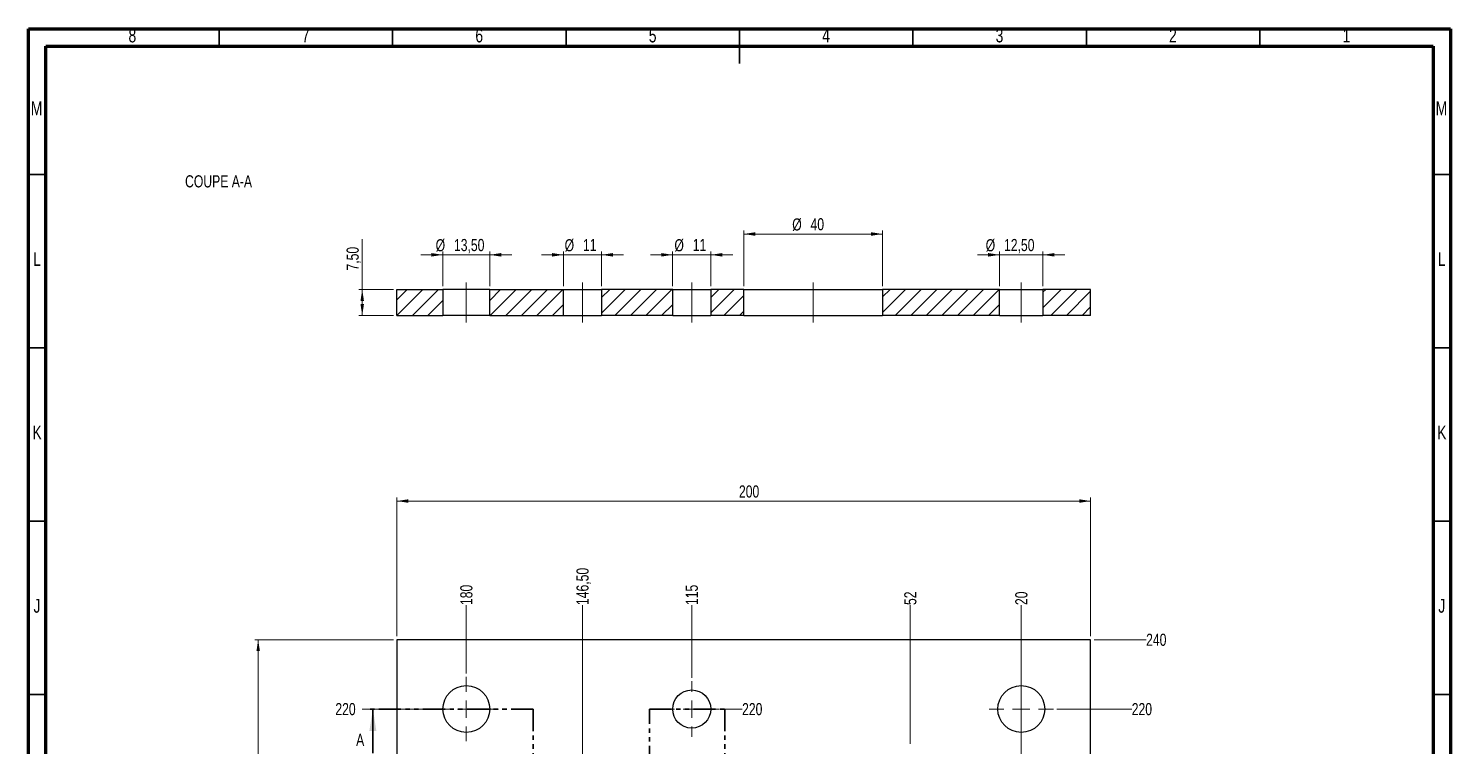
# Model space of a CAD drawing. Header units: millimetres. Extents: x 5 to 415, y 5 to 589.
# Drawn here: x 5 to 415, y 382 to 589.1 of the extents above; entities that cross this region are included whole.
import ezdxf

# ---------------------------------------------------------------- set-up
doc = ezdxf.new("R2010")
doc.units = ezdxf.units.MM
doc.linetypes.add('CENTERX2', pattern=[20.32, 12.7, -2.54, 2.54, -2.54])
doc.linetypes.add('PHANTOM', pattern=[12.7, 6.35, -1.27, 1.27, -1.27, 1.27, -1.27])
doc.styles.add('SLDTEXTSTYLE0', font='TXT', dxfattribs={"width": 0.75})
doc.dimstyles.new('SLDDIMSTYLE1', dxfattribs={"dimtxt": 3.5, "dimasz": 3.302, "dimexe": 0, "dimexo": 0.0625, "dimgap": 0.875, "dimtad": 0, "dimtih": 1, "dimtoh": 1, "dimrnd": 1e-09, "dimzin": 12, "dimdsep": 46, "dimtxsty": 'SLDTEXTSTYLE0', "dimblk1": 'NONE', "dimblk2": 'NONE', "dimsah": 1, "dimcen": 0.09, "dimadec": 0, "dimazin": 3, "dimtfac": 1, "dimtofl": 0, "dimtmove": 0, "dimatfit": 3, "dimldrblk": 'NONE', "dimfxl": 1, "dimfrac": 2, "dimtolj": 1, "dimtzin": 12, "dimarcsym": 0})
doc.dimstyles.new('SLDDIMSTYLE2', dxfattribs={"dimtxt": 3.5, "dimasz": 3.302, "dimexe": 0, "dimexo": 0.0625, "dimgap": 0.875, "dimtad": 1, "dimrnd": 1e-09, "dimzin": 12, "dimdsep": 46, "dimtxsty": 'SLDTEXTSTYLE0', "dimsah": 1, "dimcen": 0.09, "dimadec": 0, "dimazin": 3, "dimtfac": 1, "dimtofl": 0, "dimtmove": 0, "dimatfit": 3, "dimfxl": 1, "dimfrac": 2, "dimtolj": 1, "dimtzin": 12, "dimarcsym": 0})
doc.dimstyles.new('SLDDIMSTYLE3', dxfattribs={"dimtxt": 3.5, "dimasz": 3.302, "dimexe": 0, "dimexo": 0.0625, "dimgap": 0.875, "dimtad": 1, "dimrnd": 1e-09, "dimzin": 12, "dimdsep": 46, "dimtxsty": 'SLDTEXTSTYLE0', "dimsah": 1, "dimcen": 0.09, "dimadec": 0, "dimazin": 3, "dimtfac": 1, "dimtmove": 0, "dimatfit": 0, "dimfxl": 1, "dimfrac": 2, "dimtolj": 1, "dimtzin": 12, "dimarcsym": 0})

# ---------------------------------------------------------------- blocks, each defined once
blk = doc.blocks.new('_D_20')
at = {"color": 7, "linetype": 'Continuous', "lineweight": 18}
blk.add_line((205.23, 392.8), (210.74, 392.8), dxfattribs=at)
at = {"color": 7, "linetype": 'Continuous', "lineweight": 18, "insert": (210.74, 394.54), "char_height": 3.5, "attachment_point": 1, "style": 'SLDTEXTSTYLE0'}
blk.add_mtext('220', dxfattribs=at)
blk = doc.blocks.new('_None')
blk = doc.blocks.new('_D_21')
at = {"color": 7, "linetype": 'Continuous', "lineweight": 18}
blk.add_line((120.98, 392.8), (101.23, 392.8), dxfattribs=at)
at = {"color": 7, "linetype": 'Continuous', "lineweight": 18, "insert": (93.48, 394.54), "char_height": 3.5, "attachment_point": 1, "style": 'SLDTEXTSTYLE0'}
blk.add_mtext('220', dxfattribs=at)
blk = doc.blocks.new('_D_22')
at = {"color": 7, "linetype": 'Continuous', "lineweight": 18}
blk.add_line((301.48, 392.8), (323.08, 392.8), dxfattribs=at)
at = {"color": 7, "linetype": 'Continuous', "lineweight": 18, "insert": (323.08, 394.54), "char_height": 3.5, "attachment_point": 1, "style": 'SLDTEXTSTYLE0'}
blk.add_mtext('220', dxfattribs=at)
blk = doc.blocks.new('_D_23')
at = {"color": 7, "linetype": 'Continuous', "lineweight": 18}
blk.add_line((312.23, 412.8), (327.23, 412.8), dxfattribs=at)
at = {"color": 7, "linetype": 'Continuous', "lineweight": 18, "insert": (327.23, 414.54), "char_height": 3.5, "attachment_point": 1, "style": 'SLDTEXTSTYLE0'}
blk.add_mtext('240', dxfattribs=at)
blk = doc.blocks.new('_D_26')
at = {"color": 7, "linetype": 'Continuous', "lineweight": 18}
blk.add_line((291.23, 372.55), (291.23, 422.8), dxfattribs=at)
at = {"color": 7, "linetype": 'Continuous', "lineweight": 18, "insert": (289.5, 422.8), "char_height": 3.5, "attachment_point": 1, "rotation": 90, "style": 'SLDTEXTSTYLE0'}
blk.add_mtext('20', dxfattribs=at)
blk = doc.blocks.new('_D_28')
at = {"color": 7, "linetype": 'Continuous', "lineweight": 18}
blk.add_line((259.23, 382.8), (259.23, 422.8), dxfattribs=at)
at = {"color": 7, "linetype": 'Continuous', "lineweight": 18, "insert": (257.5, 422.8), "char_height": 3.5, "attachment_point": 1, "rotation": 90, "style": 'SLDTEXTSTYLE0'}
blk.add_mtext('52', dxfattribs=at)
blk = doc.blocks.new('_D_34')
at = {"color": 7, "linetype": 'Continuous', "lineweight": 18}
blk.add_line((196.23, 401.8), (196.23, 422.8), dxfattribs=at)
at = {"color": 7, "linetype": 'Continuous', "lineweight": 18, "insert": (194.5, 422.8), "char_height": 3.5, "attachment_point": 1, "rotation": 90, "style": 'SLDTEXTSTYLE0'}
blk.add_mtext('115', dxfattribs=at)
blk = doc.blocks.new('_D_36')
at = {"color": 7, "linetype": 'Continuous', "lineweight": 18}
blk.add_line((164.73, 358.8), (164.73, 422.8), dxfattribs=at)
at = {"color": 7, "linetype": 'Continuous', "lineweight": 18, "insert": (163, 422.8), "char_height": 3.5, "attachment_point": 1, "rotation": 90, "style": 'SLDTEXTSTYLE0'}
blk.add_mtext('146,50', dxfattribs=at)
blk = doc.blocks.new('_D_40')
at = {"color": 7, "linetype": 'Continuous', "lineweight": 18}
blk.add_line((131.23, 403.05), (131.23, 422.8), dxfattribs=at)
at = {"color": 7, "linetype": 'Continuous', "lineweight": 18, "insert": (129.5, 422.8), "char_height": 3.5, "attachment_point": 1, "rotation": 90, "style": 'SLDTEXTSTYLE0'}
blk.add_mtext('180', dxfattribs=at)
blk = doc.blocks.new('_D_44')
at = {"color": 7, "linetype": 'Continuous', "lineweight": 18}
for p, q in [((110.23, 412.8), (70.23, 412.8)), ((71.23, 412.8), (71.23, 172.8)), ((110.23, 172.8), (70.23, 172.8))]:
    blk.add_line(p, q, dxfattribs=at)
for points in [[(71.23, 412.8), (70.73, 409.5), (71.74, 409.5)], [(71.23, 172.8), (71.74, 176.1), (70.73, 176.1)]]:
    blk.add_solid(points, dxfattribs=at)
at = {"color": 7, "linetype": 'Continuous', "lineweight": 18, "insert": (66.72, 277.27), "char_height": 3.5, "attachment_point": 1, "rotation": 90, "style": 'SLDTEXTSTYLE0'}
blk.add_mtext('240', dxfattribs=at)
blk = doc.blocks.new('_D_45')
at = {"color": 7, "linetype": 'Continuous', "lineweight": 18}
for p, q in [((111.23, 413.8), (111.23, 453.8)), ((311.23, 452.8), (111.23, 452.8)), ((311.23, 413.8), (311.23, 453.8))]:
    blk.add_line(p, q, dxfattribs=at)
for points in [[(111.23, 452.8), (114.54, 452.29), (114.54, 453.31)], [(311.23, 452.8), (307.93, 453.31), (307.93, 452.29)]]:
    blk.add_solid(points, dxfattribs=at)
at = {"color": 7, "linetype": 'Continuous', "lineweight": 18, "insert": (209.84, 457.31), "char_height": 3.5, "attachment_point": 1, "style": 'SLDTEXTSTYLE0'}
blk.add_mtext('200', dxfattribs=at)
blk = doc.blocks.new('SW_CENTERMARKSYMBOL_2')
at = {"color": 0, "linetype": 'Continuous', "lineweight": 0}
for p, q in [((0, 5), (0, 9.25)), ((-5, 0), (-9.25, 0)), ((0, 0), (-2.5, 0)), ((0, 0), (0, 2.5)), ((0, 0), (0, -2.5)), ((0, 0), (2.5, 0)), ((5, 0), (9.25, 0)), ((0, -5), (0, -9.25))]:
    blk.add_line(p, q, dxfattribs=at)
blk = doc.blocks.new('SW_CENTERMARKSYMBOL_3')
at = {"color": 0, "linetype": 'Continuous', "lineweight": 0}
for p, q in [((0, 5), (0, 9.25)), ((-5, 0), (-9.25, 0)), ((0, 0), (-2.5, 0)), ((0, 0), (0, 2.5)), ((0, 0), (0, -2.5)), ((0, 0), (2.5, 0)), ((5, 0), (9.25, 0)), ((0, -5), (0, -9.25))]:
    blk.add_line(p, q, dxfattribs=at)
blk = doc.blocks.new('SW_CENTERMARKSYMBOL_13')
at = {"color": 0, "linetype": 'Continuous', "lineweight": 0}
for p, q in [((0, 5), (0, 8)), ((-5, 0), (-8, 0)), ((0, 0), (-2.5, 0)), ((0, 0), (0, 2.5)), ((0, 0), (0, -2.5)), ((0, 0), (2.5, 0)), ((5, 0), (8, 0)), ((0, -5), (0, -8))]:
    blk.add_line(p, q, dxfattribs=at)
blk = doc.blocks.new('SW_CENTERMARKSYMBOL_19')
at = {"color": 0, "linetype": 'Continuous', "lineweight": 0}
for p, q in [((0, 5), (0, 8)), ((-5, 0), (-8, 0)), ((0, 0), (-2.5, 0)), ((0, 0), (0, 2.5)), ((0, 0), (0, -2.5)), ((0, 0), (2.5, 0)), ((5, 0), (8, 0)), ((0, -5), (0, -8))]:
    blk.add_line(p, q, dxfattribs=at)
blk = doc.blocks.new('_D_46')
at = {"color": 7, "linetype": 'Continuous', "lineweight": 18}
for p, q in [((101.23, 513.82), (101.23, 528.35)), ((110.23, 513.82), (100.23, 513.82)), ((101.23, 506.32), (101.23, 513.82)), ((110.23, 506.32), (100.23, 506.32))]:
    blk.add_line(p, q, dxfattribs=at)
for points in [[(101.23, 513.82), (100.73, 510.52), (101.74, 510.52)], [(101.23, 506.32), (101.74, 509.62), (100.73, 509.62)]]:
    blk.add_solid(points, dxfattribs=at)
at = {"color": 7, "linetype": 'Continuous', "lineweight": 18, "insert": (96.72, 519.29), "char_height": 3.5, "attachment_point": 1, "rotation": 90, "style": 'SLDTEXTSTYLE0'}
blk.add_mtext('7,50', dxfattribs=at)
blk = doc.blocks.new('_D_47')
at = {"color": 7, "linetype": 'Continuous', "lineweight": 18}
for p, q in [((124.48, 514.82), (124.48, 524.82)), ((137.98, 514.82), (137.98, 524.82)), ((124.48, 523.82), (118.13, 523.82)), ((124.48, 523.82), (137.98, 523.82)), ((137.98, 523.82), (144.33, 523.82))]:
    blk.add_line(p, q, dxfattribs=at)
for points in [[(124.48, 523.82), (121.18, 524.33), (121.18, 523.31)], [(137.98, 523.82), (141.29, 523.31), (141.29, 524.33)]]:
    blk.add_solid(points, dxfattribs=at)
at = {"color": 7, "linetype": 'Continuous', "lineweight": 18, "char_height": 3.5, "attachment_point": 1, "style": 'SLDTEXTSTYLE0'}
for s, insert in [('%%c', (122.4, 528.33)), ('13,50', (127.68, 528.39))]:
    blk.add_mtext(s, dxfattribs=dict(at, insert=insert))
blk = doc.blocks.new('_D_48')
at = {"color": 7, "linetype": 'Continuous', "lineweight": 18}
for p, q in [((159.23, 514.82), (159.23, 524.82)), ((170.23, 514.82), (170.23, 524.82)), ((159.23, 523.82), (152.88, 523.82)), ((159.23, 523.82), (170.23, 523.82)), ((170.23, 523.82), (176.58, 523.82))]:
    blk.add_line(p, q, dxfattribs=at)
for points in [[(159.23, 523.82), (155.93, 524.33), (155.93, 523.31)], [(170.23, 523.82), (173.54, 523.31), (173.54, 524.33)]]:
    blk.add_solid(points, dxfattribs=at)
at = {"color": 7, "linetype": 'Continuous', "lineweight": 18, "char_height": 3.5, "attachment_point": 1, "style": 'SLDTEXTSTYLE0'}
for s, insert in [('%%c', (159.59, 528.33)), ('11', (164.87, 528.39))]:
    blk.add_mtext(s, dxfattribs=dict(at, insert=insert))
blk = doc.blocks.new('_D_49')
at = {"color": 7, "linetype": 'Continuous', "lineweight": 18}
for p, q in [((190.73, 514.82), (190.73, 524.82)), ((201.73, 514.82), (201.73, 524.82)), ((190.73, 523.82), (184.38, 523.82)), ((190.73, 523.82), (201.73, 523.82)), ((201.73, 523.82), (208.08, 523.82))]:
    blk.add_line(p, q, dxfattribs=at)
for points in [[(190.73, 523.82), (187.43, 524.33), (187.43, 523.31)], [(201.73, 523.82), (205.04, 523.31), (205.04, 524.33)]]:
    blk.add_solid(points, dxfattribs=at)
at = {"color": 7, "linetype": 'Continuous', "lineweight": 18, "char_height": 3.5, "attachment_point": 1, "style": 'SLDTEXTSTYLE0'}
for s, insert in [('%%c', (191.24, 528.33)), ('11', (196.52, 528.39))]:
    blk.add_mtext(s, dxfattribs=dict(at, insert=insert))
blk = doc.blocks.new('_D_50')
at = {"color": 7, "linetype": 'Continuous', "lineweight": 18}
for p, q in [((211.23, 514.82), (211.23, 530.82)), ((211.23, 529.82), (251.23, 529.82)), ((251.23, 514.82), (251.23, 530.82))]:
    blk.add_line(p, q, dxfattribs=at)
for points in [[(211.23, 529.82), (214.54, 529.31), (214.54, 530.33)], [(251.23, 529.82), (247.93, 530.33), (247.93, 529.31)]]:
    blk.add_solid(points, dxfattribs=at)
at = {"color": 7, "linetype": 'Continuous', "lineweight": 18, "char_height": 3.5, "attachment_point": 1, "style": 'SLDTEXTSTYLE0'}
for s, insert in [('%%c', (225.2, 534.33)), ('40', (230.48, 534.39))]:
    blk.add_mtext(s, dxfattribs=dict(at, insert=insert))
blk = doc.blocks.new('_D_51')
at = {"color": 7, "linetype": 'Continuous', "lineweight": 18}
for p, q in [((284.98, 514.82), (284.98, 524.82)), ((297.48, 514.82), (297.48, 524.82)), ((284.98, 523.82), (278.63, 523.82)), ((284.98, 523.82), (297.48, 523.82)), ((297.48, 523.82), (303.83, 523.82))]:
    blk.add_line(p, q, dxfattribs=at)
for points in [[(284.98, 523.82), (281.68, 524.33), (281.68, 523.31)], [(297.48, 523.82), (300.79, 523.31), (300.79, 524.33)]]:
    blk.add_solid(points, dxfattribs=at)
at = {"color": 7, "linetype": 'Continuous', "lineweight": 18, "char_height": 3.5, "attachment_point": 1, "style": 'SLDTEXTSTYLE0'}
for s, insert in [('%%c', (280.98, 528.33)), ('12,50', (286.26, 528.39))]:
    blk.add_mtext(s, dxfattribs=dict(at, insert=insert))

msp = doc.modelspace()

# ---------------------------------------------------------------- hatches: boundary and pattern name
at = {"linetype": 'Continuous', "lineweight": 18}
h = msp.add_hatch(dxfattribs=at)
h.set_pattern_fill('ANSI31', style=0)
h.paths.add_polyline_path([(111.234, 513.82), (111.234, 506.32), (124.484, 506.32), (124.484, 513.82)], flags=0)
h = msp.add_hatch(dxfattribs=at)
h.set_pattern_fill('ANSI31', style=0)
h.paths.add_polyline_path([(137.984, 513.82), (137.984, 506.32), (159.234, 506.32), (159.234, 513.82)], flags=0)
h = msp.add_hatch(dxfattribs=at)
h.set_pattern_fill('ANSI31', style=0)
h.paths.add_polyline_path([(170.234, 506.32), (190.734, 506.32), (190.734, 513.82), (170.234, 513.82)], flags=0)
h = msp.add_hatch(dxfattribs=at)
h.set_pattern_fill('ANSI31', style=0)
h.paths.add_polyline_path([(201.734, 506.32), (211.234, 506.32), (211.234, 513.82), (201.734, 513.82)], flags=0)
h = msp.add_hatch(dxfattribs=at)
h.set_pattern_fill('ANSI31', style=0)
h.paths.add_polyline_path([(251.234, 506.32), (284.984, 506.32), (284.984, 513.82), (251.234, 513.82)], flags=0)
h = msp.add_hatch(dxfattribs=at)
h.set_pattern_fill('ANSI31', style=0)
h.paths.add_polyline_path([(297.484, 506.32), (311.234, 506.32), (311.234, 513.82), (297.484, 513.82)], flags=0)

# ---------------------------------------------------------------- linework, layer by layer
at = {"color": 7, "linetype": 'Continuous', "lineweight": 70}
for p, q in [((5, 5), (5, 589)), ((5, 589), (415, 589)), ((415, 589), (415, 5)), ((10, 10), (10, 584)), ((10, 584), (410, 584)), ((410, 584), (410, 10))]:
    msp.add_line(p, q, dxfattribs=at)
at = {"color": 7, "linetype": 'Continuous', "lineweight": 35}
for p, q in [((60, 584), (60, 589)), ((110, 584), (110, 589)), ((160, 584), (160, 589)), ((210, 589.001), (210, 578.999)), ((210, 584), (210, 589)), ((260, 584), (260, 589)), ((310, 584), (310, 589)), ((360, 584), (360, 589)), ((10, 547), (5, 547)), ((410, 547), (415, 547)), ((10, 497), (5, 497)), ((410, 497), (415, 497)), ((10, 447), (5, 447)), ((410, 447), (415, 447)), ((10, 397), (5, 397)), ((410, 397), (415, 397)), ((104.301, 380.103), (104.301, 392.803))]:
    msp.add_line(p, q, dxfattribs=at)
at = {"color": 7, "linetype": 'Continuous', "lineweight": 25}
for p, q in [((111.234, 506.32), (111.234, 513.82)), ((111.234, 513.82), (124.484, 513.82)), ((124.484, 513.82), (124.484, 506.32)), ((137.984, 513.82), (124.484, 513.82)), ((137.984, 506.32), (137.984, 513.82)), ((137.984, 513.82), (159.234, 513.82)), ((159.234, 506.32), (159.234, 513.82)), ((159.234, 513.82), (170.234, 513.82)), ((170.234, 513.82), (170.234, 506.32)), ((190.734, 513.82), (170.234, 513.82)), ((190.734, 506.32), (190.734, 513.82)), ((190.734, 513.82), (201.734, 513.82)), ((201.734, 513.82), (201.734, 506.32)), ((211.234, 513.82), (201.734, 513.82)), ((211.234, 506.32), (211.234, 513.82)), ((211.234, 513.82), (251.234, 513.82)), ((251.234, 513.82), (251.234, 506.32)), ((284.984, 513.82), (251.234, 513.82)), ((284.984, 506.32), (284.984, 513.82)), ((284.984, 513.82), (297.484, 513.82)), ((297.484, 513.82), (297.484, 506.32)), ((311.234, 513.82), (297.484, 513.82)), ((311.234, 506.32), (311.234, 513.82)), ((111.234, 506.32), (124.484, 506.32)), ((137.984, 506.32), (124.484, 506.32)), ((137.984, 506.32), (159.234, 506.32)), ((159.234, 506.32), (170.234, 506.32)), ((190.734, 506.32), (170.234, 506.32)), ((190.734, 506.32), (201.734, 506.32)), ((211.234, 506.32), (201.734, 506.32)), ((211.234, 506.32), (251.234, 506.32)), ((284.984, 506.32), (251.234, 506.32)), ((284.984, 506.32), (297.484, 506.32)), ((311.234, 506.32), (297.484, 506.32)), ((311.234, 412.803), (111.234, 412.803)), ((111.234, 412.803), (111.234, 172.803)), ((311.234, 172.803), (311.234, 412.803))]:
    msp.add_line(p, q, dxfattribs=at)
at = {"color": 7, "linetype": 'CENTERX2', "lineweight": 18}
for p, q in [((131.234, 504.32), (131.234, 515.82)), ((164.734, 515.82), (164.734, 504.32)), ((196.234, 515.82), (196.234, 504.32)), ((231.234, 515.82), (231.234, 504.32)), ((291.234, 515.82), (291.234, 504.32))]:
    msp.add_line(p, q, dxfattribs=at)
at = {"color": 7, "linetype": 'PHANTOM', "lineweight": 35}
for p, q in [((150.498, 392.803), (102.301, 392.803)), ((150.498, 392.803), (150.498, 375.803)), ((184.076, 375.803), (184.076, 392.803)), ((184.076, 392.803), (205.803, 392.803)), ((205.803, 392.803), (205.803, 312.803))]:
    msp.add_line(p, q, dxfattribs=at)
at = {"color": 7, "linetype": 'Continuous', "lineweight": 25}
for centre, radius in [((131.234, 392.803), 6.75), ((196.234, 392.803), 5.5), ((291.234, 392.803), 6.75)]:
    msp.add_circle(centre, radius, dxfattribs=at)
at = {"color": 7, "linetype": 'Continuous', "lineweight": 35}
msp.add_solid([(104.301, 392.803), (103.285, 386.453), (105.317, 386.453)], dxfattribs=at)

# ---------------------------------------------------------------- block references
at = {"color": 7, "linetype": 'Continuous', "lineweight": 0}
for name, p in [('SW_CENTERMARKSYMBOL_2', (131.234, 392.803)), ('SW_CENTERMARKSYMBOL_3', (291.234, 392.803)), ('SW_CENTERMARKSYMBOL_13', (196.234, 392.803)), ('SW_CENTERMARKSYMBOL_19', (164.734, 375.803))]:
    msp.add_blockref(name, p, dxfattribs=at)

# ---------------------------------------------------------------- texts
at = {"color": 7, "linetype": 'Continuous', "lineweight": 0, "attachment_point": 2, "style": 'SLDTEXTSTYLE0'}
for s, insert, char_height in [('8', (34.96, 589.06), 3.969), ('7', (84.96, 589.06), 3.969), ('6', (134.96, 589.06), 3.969), ('5', (184.96, 589.06), 3.969), ('4', (234.96, 589.06), 3.969), ('3', (284.96, 589.06), 3.969), ('2', (334.96, 589.06), 3.969), ('1', (384.96, 589.06), 3.969), ('M', (7.362, 568.06), 3.969), ('M', (412.362, 568.06), 3.969), ('COUPE A-A', (59.81, 546.766), 3.5), ('L', (7.455, 524.56), 3.969), ('L', (412.455, 524.56), 3.969), ('K', (7.489, 474.56), 3.969), ('K', (412.489, 474.56), 3.969), ('J', (7.465, 424.56), 3.969), ('J', (412.465, 424.56), 3.969)]:
    msp.add_mtext(s, dxfattribs=dict(at, insert=insert, char_height=char_height))
at = {"color": 7, "linetype": 'Continuous', "insert": (99.472, 385.659), "char_height": 3.5, "attachment_point": 1, "style": 'SLDTEXTSTYLE0'}
msp.add_mtext('A', dxfattribs=at)

# ---------------------------------------------------------------- dimensions: what is measured, and where the dimension line sits
at = {"color": 7, "linetype": 'Continuous', "lineweight": 18}
for base, p1, p2, dimstyle, picture, middle in [((251.234, 529.82), (211.234, 513.82), (251.234, 513.82), 'SLDDIMSTYLE2', '_D_50', (230.423, 529.82)), ((137.984, 523.82), (124.484, 513.82), (137.984, 513.82), 'SLDDIMSTYLE3', '_D_47', (130.861, 523.82)), ((170.234, 523.82), (159.234, 513.82), (170.234, 513.82), 'SLDDIMSTYLE3', '_D_48', (164.818, 523.82)), ((201.734, 523.82), (190.734, 513.82), (201.734, 513.82), 'SLDDIMSTYLE3', '_D_49', (196.466, 523.82)), ((297.484, 523.82), (284.984, 513.82), (297.484, 513.82), 'SLDDIMSTYLE3', '_D_51', (289.435, 523.82))]:
    dim = msp.add_linear_dim(base=base, p1=p1, p2=p2, text='%%c<>', dimstyle=dimstyle, dxfattribs=at)
    dim.commit()
    dim.dimension.update_dxf_attribs({"geometry": picture, "text_midpoint": middle, "dimtype": 160})
for base, p1, p2, picture, middle in [((101.234, 513.82), (111.234, 506.32), (111.234, 513.82), '_D_46', (101.234, 523.82)), ((71.234, 172.803), (111.234, 412.803), (111.234, 172.803), '_D_44', (71.234, 281.153))]:
    dim = msp.add_linear_dim(base=base, p1=p1, p2=p2, angle=90, dimstyle='SLDDIMSTYLE2', dxfattribs=at)
    dim.commit()
    dim.dimension.update_dxf_attribs({"geometry": picture, "text_midpoint": middle, "dimtype": 160})
dim = msp.add_linear_dim(base=(111.234, 452.803), p1=(311.234, 412.803), p2=(111.234, 412.803), dimstyle='SLDDIMSTYLE2', dxfattribs=at)
dim.commit()
dim.dimension.update_dxf_attribs({"geometry": '_D_45', "text_midpoint": (213.72, 452.803), "dimtype": 160})
for feature_location, offset, dtype, picture, middle in [((164.734, 357.803), (0, 65), 1, '_D_36', (164.734, 429.915)), ((131.234, 402.053), (0, 20.75), 1, '_D_40', (131.234, 426.682)), ((196.234, 400.803), (0, 22), 1, '_D_34', (196.234, 426.682)), ((259.234, 381.803), (0, 41), 1, '_D_28', (259.234, 425.389)), ((291.234, 371.553), (0, 51.25), 1, '_D_26', (291.234, 425.389)), ((311.234, 412.803), (16, 0), 0, '_D_23', (331.114, 412.803)), ((121.984, 392.803), (-20.75, 0), 0, '_D_21', (97.355, 392.803)), ((204.234, 392.803), (6.508, 0), 0, '_D_20', (214.622, 392.803)), ((300.484, 392.803), (22.595, 0), 0, '_D_22', (326.959, 392.803))]:
    dim = msp.add_ordinate_dim(feature_location=feature_location, offset=offset, dtype=dtype, origin=(311.234, 172.803), dimstyle='SLDDIMSTYLE1', dxfattribs=at)
    dim.commit()
    dim.dimension.update_dxf_attribs({"geometry": picture, "text_midpoint": middle})

doc.saveas('drawing.dxf')
